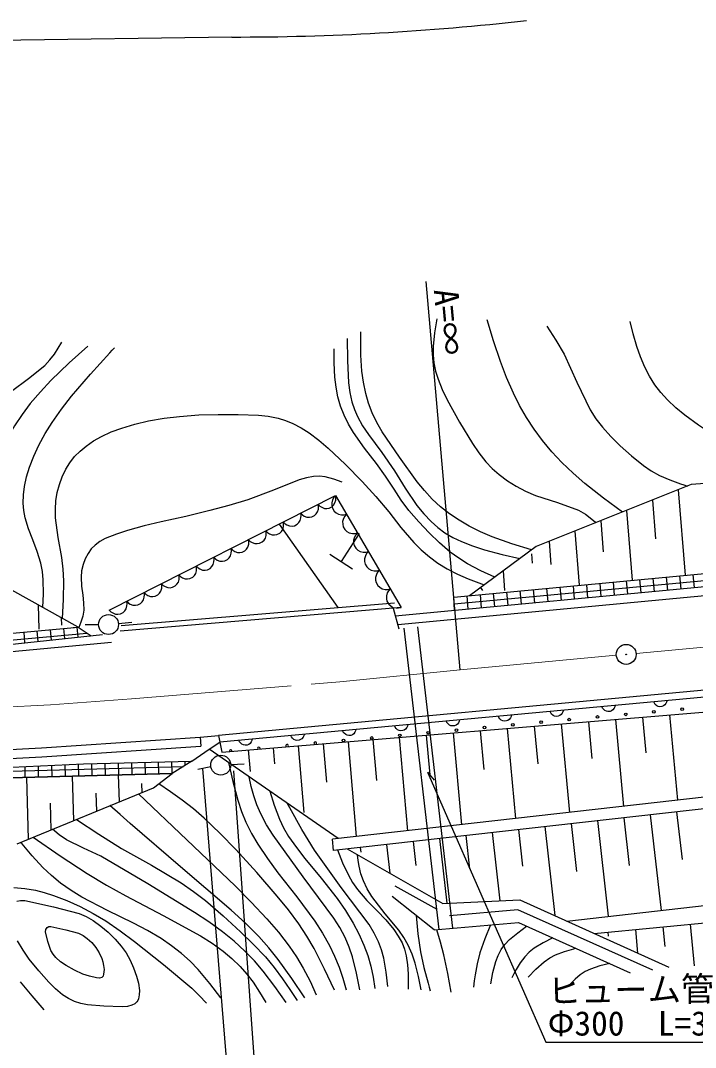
# Model space of a CAD drawing. Units: millimetres, scale not verified. Extents: x 40000 to 680000, y 20000 to 380000.
# Drawn here: x 320578 to 371098, y 238345 to 315250 of the extents above; entities that cross this region are included whole.
import ezdxf
from ezdxf.enums import TextEntityAlignment as Align

# ---------------------------------------------------------------- set-up
doc = ezdxf.new("R2010")
doc.units = ezdxf.units.MM
doc.header["$LTSCALE"] = 1000
doc.linetypes.add('CHAIN', pattern=[18.5, 12, -1.5, 3.5, -1.5])
doc.layers.add('M-BGD', color=7, linetype='Continuous', lineweight=25)
doc.layers.add('M-BMK', color=2, linetype='CHAIN', lineweight=13)
doc.styles.add('ＭＳ ゴシック', font='')
doc.styles.get('ＭＳ ゴシック').set_extended_font_data('MS Gothic')

# ---------------------------------------------------------------- blocks, each defined once
blk = doc.blocks.new('BUHIN1')
at = {"color": 7, "linetype": 'Continuous', "lineweight": 25}
blk.add_lwpolyline([(-804, -85), (-725, -263), (-612, -410), (-436, -570), (-249, -648), (-54, -689), (196, -663), (378, -582), (545, -467), (684, -274), (760, -107), (804, 85)], dxfattribs=at)
blk = doc.blocks.new('BUHIN2')
at = {"color": 7, "linetype": 'Continuous', "lineweight": 25}
blk.add_lwpolyline([(31, -729), (197, -667), (335, -574), (490, -425), (570, -260), (618, -87), (608, 139), (546, 309), (451, 465), (285, 601), (139, 678), (-31, 729)], dxfattribs=at)
blk = doc.blocks.new('BUHIN11')
at = {"color": 7, "linetype": 'Continuous', "lineweight": 25}
blk.add_circle((0, 0), 746, dxfattribs=at)
blk = doc.blocks.new('BUHIN23')
at = {"color": 7, "linetype": 'Continuous', "lineweight": 25}
blk.add_lwpolyline([(163, 473), (259, 397), (332, 309), (404, 183), (425, 59), (420, -63), (369, -210), (298, -309), (205, -394), (69, -450), (-42, -475), (-163, -473)], dxfattribs=at)
blk = doc.blocks.new('BUHIN25')
at = {"color": 7, "linetype": 'Continuous', "lineweight": 25}
for radius in [746, 22.5]:
    blk.add_circle((0, 0), radius, dxfattribs=at)

msp = doc.modelspace()

# ---------------------------------------------------------------- hatches: boundary and pattern name
at = {"layer": 'M-BGD'}
h = msp.add_hatch(dxfattribs=at)
h.set_pattern_fill('USER', color=256, style=0, pattern_type=2)
h.set_pattern_definition([(5.3705, (353003, 272063), (-46.798, 497.805), []), (95.3705, (353003, 272063), (-1991.22, -187.192), []), (95.3705, (354045, 271659), (-1991.22, -187.192), [])])
h.paths.add_polyline_path([(353003, 272063), (438890, 280137), (438839, 279218), (353072, 271081)])
h = msp.add_hatch(dxfattribs=at)
h.set_pattern_fill('USER', color=256, style=0, pattern_type=2)
h.set_pattern_definition([(5.224, (318844, 269265), (-45.527, 497.923), []), (95.224, (318844, 269265), (-1991.7, -182.1), []), (95.224, (319885, 268858), (-1991.7, -182.1), [])])
h.paths.add_polyline_path([(318844, 269265), (324893, 269819), (325857, 269171), (319003, 268436)])
h = msp.add_hatch(dxfattribs=at)
h.set_pattern_fill('USER', color=256, style=0, pattern_type=2)
h.set_pattern_definition([(181.5572, (331928, 258862), (13.587, -499.815), []), (271.557, (331928, 258862), (1999.26, 54.35), []), (271.557, (330915, 259334), (1999.26, 54.35), [])])
h.paths.add_polyline_path([(331928, 258862), (300758, 258014), (300189, 258826), (307272, 258877), (312450, 258978), (325297, 259573), (333402, 259783)])

# ---------------------------------------------------------------- linework, layer by layer
for p, q in [((336383, 314013), (263843, 312993)), ((353478, 266623), (350947, 295700)), ((348626, 270659), (493075, 284363)), ((348807, 270024), (493324, 283734)), ((393157, 282306), (370777, 280492)), ((353003, 272063), (438890, 280137)), ((370777, 280492), (359169, 275861)), ((369809, 280106), (370327, 273717)), ((327223, 271094), (344158, 279668)), ((344158, 279668), (349067, 271295)), ((367875, 279334), (368110, 276431)), ((365940, 278562), (366363, 273340)), ((364006, 277791), (364194, 275471)), ((344359, 271300), (339965, 277546)), ((362071, 277019), (362400, 272963)), ((345934, 276836), (344579, 274735)), ((360137, 276247), (360277, 274511)), ((324894, 269819), (314634, 275519)), ((359169, 275861), (354187, 272174)), ((343733, 275280), (345425, 274190)), ((358819, 275304), (358875, 274607)), ((356693, 274030), (356813, 272557)), ((354995, 272790), (355166, 272557)), ((321889, 271488), (321950, 269668)), ((328113, 269943), (348569, 271651)), ((353072, 271081), (353003, 272063)), ((349067, 271295), (328041, 269516)), ((348459, 271244), (348899, 269702)), ((323623, 270525), (323642, 269966)), ((326413, 270004), (325413, 269986)), ((327909, 270098), (328903, 270205)), ((318844, 269265), (324894, 269819)), ((319004, 268436), (326709, 269263)), ((324894, 269819), (325857, 269171)), ((351908, 247176), (349288, 269741)), ((350282, 269857), (352901, 247291)), ((327392, 268679), (319124, 267894)), ((381473, 265994), (335385, 261712)), ((382052, 265546), (335488, 261219)), ((335647, 260457), (380419, 264182)), ((367132, 263077), (367379, 260412)), ((369157, 263245), (369749, 256855)), ((359032, 262403), (359293, 259582)), ((361057, 262571), (361671, 255940)), ((363082, 262740), (363336, 259997)), ((365107, 262908), (365710, 256396)), ((322136, 260774), (334017, 261581)), ((334017, 261581), (335385, 261712)), ((334017, 261581), (334062, 260913)), ((335385, 261712), (335647, 260457)), ((348907, 261560), (349554, 254573)), ((350932, 261729), (351208, 258751)), ((352957, 261897), (353593, 255029)), ((354982, 262066), (355251, 259166)), ((357007, 262234), (357632, 255484)), ((313583, 260317), (322136, 260774)), ((322177, 260105), (334062, 260913)), ((334701, 260675), (335488, 261219)), ((339493, 260777), (339596, 259584)), ((341359, 260932), (341789, 255944)), ((343224, 261088), (343472, 258216)), ((345090, 261243), (345703, 254138)), ((346956, 261398), (347219, 258344)), ((313610, 259647), (322177, 260105)), ((333402, 259782), (334701, 260675)), ((344362, 253987), (334701, 260675)), ((337627, 260622), (337767, 259001)), ((312450, 258978), (325297, 259573)), ((325297, 259573), (333402, 259782)), ((333402, 259782), (331928, 258862)), ((334829, 259349), (333847, 259160)), ((334207, 259229), (336287, 233669)), ((336314, 259528), (337313, 259578)), ((331928, 258862), (300758, 258014)), ((321170, 253951), (321037, 258569)), ((324575, 255347), (324479, 258661)), ((327980, 256744), (327922, 258754)), ((330533, 257792), (331928, 258862)), ((338331, 233758), (336546, 259052)), ((351050, 258960), (351548, 258360)), ((351050, 258960), (359900, 238731)), ((320319, 253601), (330533, 257792)), ((329682, 257443), (329662, 258122)), ((380141, 258050), (368236, 256681)), ((326277, 256046), (326239, 257377)), ((380544, 257219), (344014, 253105)), ((322872, 254649), (322815, 256632)), ((368236, 256681), (343924, 253937)), ((363769, 255330), (364576, 248165)), ((365743, 255552), (366146, 251971)), ((367716, 255774), (368522, 248614)), ((369690, 255996), (370093, 252418)), ((357849, 254663), (358158, 251918)), ((359822, 254885), (360573, 248219)), ((361796, 255107), (362199, 251524)), ((344014, 253105), (343924, 253937)), ((351928, 253996), (352475, 249144)), ((353902, 254219), (354182, 251728)), ((355875, 254441), (356451, 249332)), ((345021, 253218), (352200, 249131)), ((346008, 253330), (346048, 252970)), ((347981, 253552), (348224, 251395)), ((349955, 253774), (350157, 251977)), ((348592, 250456), (351732, 248692)), ((351535, 247143), (348402, 249639)), ((352200, 249131), (357957, 249404)), ((357957, 249404), (369101, 244356)), ((361473, 247811), (377507, 249638)), ((357814, 248659), (352699, 248201)), ((367902, 244144), (357814, 248659)), ((351535, 247143), (357849, 247707)), ((357849, 247707), (366209, 243933)), ((363514, 246886), (377908, 248276)), ((364543, 246986), (364571, 246690)), ((366599, 247184), (366770, 245412)), ((368655, 247383), (368798, 245906)), ((370711, 247581), (371013, 244458)), ((359900, 238731), (380754, 238731))]:
    msp.add_line(p, q, dxfattribs=at)
for points in [[(351734, 292899), (351569, 291861), (351468, 290833), (351463, 290222), (351518, 289610), (351642, 288999), (351828, 288388), (352142, 287610), (352521, 286833), (353440, 285175), (354401, 283564), (354884, 282865), (355409, 282211), (355890, 281708), (356417, 281243), (357024, 280788), (357668, 280381), (358380, 280005), (359121, 279681), (360761, 279154), (362351, 278580), (362857, 278273), (363336, 277912), (363492, 277786), (363656, 277651)], [(365643, 278444), (364207, 279492), (362807, 280589), (361937, 281346), (361106, 282150), (360352, 282961), (359644, 283811), (359022, 284649), (358446, 285528), (357930, 286428), (357468, 287355), (356966, 288517), (356514, 289716), (355992, 291270), (355503, 292839)], [(359981, 292355), (360651, 291324), (361267, 290264), (362211, 288162), (363210, 286087), (363640, 285431), (364128, 284799), (364762, 284088), (365452, 283406), (366314, 282639), (367208, 281922), (367784, 281529), (368397, 281184), (369170, 280845), (369981, 280556), (370239, 280471), (370507, 280385)], [(375957, 282197), (374155, 283201), (372380, 284260), (371332, 284948), (370315, 285689), (369641, 286245), (369002, 286851), (368514, 287391), (368067, 287977), (367665, 288611), (367308, 289287), (366976, 290054), (366699, 290842), (366439, 291776), (366215, 292718)], [(358830, 275611), (357355, 276068), (355893, 276583), (355019, 276951), (354159, 277379), (353406, 277822), (352685, 278317), (352023, 278842), (351395, 279418), (350809, 280044), (350269, 280707), (348938, 282558), (347645, 284460), (347249, 285150), (346901, 285877), (346634, 286587), (346421, 287330), (346249, 288157), (346135, 289002), (346059, 290180), (346043, 291361), (346044, 291641), (346045, 291931)], [(317504, 273925), (317107, 275570), (316768, 277235), (316614, 278275), (316520, 279325), (316496, 280213), (316533, 281100), (316621, 281869), (316770, 282637), (316959, 283311), (317209, 283977), (317521, 284630), (317888, 285257), (318318, 285871), (318797, 286449), (319329, 286996), (319903, 287500), (321174, 288443), (322393, 289423), (322780, 289829), (323122, 290275), (323403, 290710), (323674, 291168)], [(325611, 290866), (324215, 289605), (322855, 288296), (322060, 287453), (321302, 286561), (320691, 285751), (320128, 284907), (319664, 284107), (319249, 283269), (318922, 282480), (318648, 281657), (318455, 280901), (318321, 280134), (318260, 279453), (318259, 278774), (318322, 278123), (318446, 277470), (319000, 275576), (319496, 273667), (319568, 273206), (319631, 272743)], [(322236, 271295), (322290, 272327), (322283, 273360), (322223, 273982), (322101, 274604), (321828, 275481), (321490, 276357), (321179, 277177), (320929, 278006), (320826, 278549), (320781, 279109), (320797, 279726), (320875, 280355), (321032, 281080), (321250, 281805), (321566, 282632), (321938, 283438), (322412, 284311), (322938, 285152), (323642, 286151), (324397, 287115), (325811, 288766), (327264, 290370), (327433, 290554), (327608, 290744)], [(345016, 291447), (345047, 289797), (345139, 288118), (345231, 287398), (345382, 286688), (345564, 286127), (345802, 285589), (346184, 284910), (346622, 284252), (347618, 282905), (348559, 281529), (349378, 280218), (350250, 278935), (350759, 278315), (351313, 277734), (351814, 277289), (352349, 276892), (352947, 276535), (353575, 276229), (354418, 275900), (355295, 275622), (356626, 275273), (357955, 274963)], [(356077, 273573), (355037, 274043), (354029, 274564), (353374, 274978), (352742, 275447), (351938, 276140), (351164, 276886), (350379, 277702), (349636, 278562), (349063, 279339), (348533, 280159), (347907, 281132), (347229, 282073), (346335, 283213), (345492, 284388), (345122, 285018), (344799, 285688), (344540, 286363), (344339, 287057), (344193, 287801), (344107, 288553), (344057, 289604), (344048, 290660)], [(323716, 270473), (323797, 271888), (323818, 273298), (323773, 274174), (323668, 275046), (323406, 276524), (323204, 278009), (323184, 278648), (323225, 279291), (323325, 279904), (323487, 280515), (323699, 281089), (323970, 281644), (324277, 282139), (324629, 282591), (325032, 283007), (325485, 283387), (326036, 283765), (326628, 284097), (327366, 284436), (328149, 284727), (329145, 285025), (330153, 285264), (331323, 285466), (332486, 285607), (333927, 285710), (335372, 285753), (336861, 285754), (338378, 285695), (339124, 285614), (339850, 285474), (340414, 285308), (340960, 285084), (341584, 284759), (342184, 284378), (342913, 283830), (343611, 283231), (344909, 281993), (346148, 280728), (347162, 279611), (348134, 278450), (349050, 277291), (350014, 276170), (350575, 275606), (351185, 275079), (351823, 274613), (352506, 274190), (353280, 273787), (354086, 273436), (354680, 273205), (355279, 272983)], [(344653, 280674), (344023, 280902), (343382, 281070), (342950, 281116), (342515, 281102), (341983, 281014), (341442, 280863), (339505, 280077), (337594, 279366), (336181, 278935), (334756, 278563), (332940, 278102), (331104, 277697), (329840, 277411), (328588, 277067), (327748, 276794), (326915, 276460), (326521, 276242), (326159, 275973), (325875, 275683), (325628, 275342), (325418, 274946), (325258, 274511), (325152, 274046), (325106, 273574), (325139, 272889), (325233, 272206), (325299, 271642), (325303, 271085), (325228, 270632), (325092, 270183), (325020, 269984), (324946, 269784)], [(336144, 259676), (336458, 258261), (336831, 256860), (337112, 256022), (337449, 255208), (337869, 254376), (338348, 253559), (339068, 252484), (339847, 251430), (341248, 249626), (342597, 247792), (343172, 246904), (343702, 245975), (344088, 245184), (344422, 244362), (344704, 243522), (344958, 242672)], [(345983, 242672), (345729, 243916), (345418, 245137), (345177, 245861), (344876, 246571), (344481, 247317), (344032, 248038), (341728, 251130), (339485, 254242), (338996, 255027), (338558, 255848), (338271, 256505), (338038, 257191), (337849, 257893), (337679, 258613)], [(344080, 242623), (343341, 244205), (342550, 245755), (342010, 246687), (341415, 247594), (340630, 248653), (339790, 249685), (338259, 251442), (336685, 253158), (335528, 254363), (334329, 255525), (333530, 256218), (332686, 256870), (331813, 257485), (330917, 258087)], [(329399, 257327), (333018, 253902), (336639, 250458), (337851, 249238), (339025, 247970), (339876, 246973), (340681, 245936), (341239, 245129), (341745, 244291), (342245, 243306), (342699, 242297)], [(339227, 257542), (339564, 256479), (339959, 255434), (340272, 254782), (340643, 254148), (341224, 253311), (341858, 252504), (343092, 251012), (344270, 249493), (344890, 248599), (345466, 247662), (345900, 246848), (346285, 245996), (346571, 245225), (346798, 244438), (346970, 243607), (347105, 242769)], [(341870, 242053), (340895, 243508), (339874, 244925), (339168, 245801), (338409, 246647), (337408, 247653), (336356, 248626), (332563, 251877), (328778, 255129), (328028, 255787), (327270, 256453)], [(348081, 242916), (347952, 243980), (347763, 245032), (347595, 245652), (347366, 246261), (347046, 246910), (346664, 247545), (344590, 250327), (342586, 253116), (341638, 254677), (340733, 256283), (340636, 256458), (340539, 256634)], [(324754, 255421), (326428, 254312), (328143, 253247), (330385, 251988), (332600, 250675), (333525, 250035), (334424, 249339), (335754, 248199), (337047, 247011), (337997, 246090), (338907, 245122), (339572, 244327), (340195, 243486), (340747, 242678), (341285, 241858)], [(340455, 241711), (339622, 242908), (338743, 244067), (338082, 244829), (337376, 245552), (336561, 246295), (335706, 246993), (334672, 247749), (333606, 248454), (330112, 250592), (326591, 252677), (325284, 253263), (324010, 253900), (323472, 254271), (322961, 254685)], [(321535, 254100), (323541, 252706), (325577, 251363), (327003, 250501), (328457, 249692), (331264, 248225), (334058, 246697), (334916, 246149), (335748, 245545), (336401, 245000), (337014, 244410), (337519, 243844), (337983, 243232), (338476, 242482), (338943, 241711)], [(335576, 242053), (334744, 243136), (333864, 244184), (333270, 244800), (332634, 245372), (331887, 245956), (331101, 246494), (330092, 247101), (329042, 247661), (327092, 248602), (325169, 249595), (324361, 250098), (323577, 250657), (322886, 251222), (322236, 251831), (321454, 252685), (320711, 253586), (320660, 253649), (320604, 253719)], [(344310, 253138), (344685, 252178), (345115, 251244), (345435, 250690), (345806, 250170), (346508, 249361), (347273, 248573), (347919, 247891), (348519, 247170), (348854, 246682), (349133, 246171), (349320, 245699), (349451, 245207), (349551, 244540), (349593, 243854), (349599, 243289), (349593, 242720)], [(350569, 242672), (350376, 243671), (350124, 244659), (349885, 245340), (349589, 245998), (349267, 246572), (348890, 247120), (347859, 248364), (346868, 249656), (346534, 250218), (346251, 250815), (346059, 251358), (345925, 251919), (345853, 252343), (345792, 252779)], [(320066, 250320), (320911, 250245), (321691, 250117), (322339, 249962), (323035, 249731), (324043, 249341), (325029, 248896), (326009, 248386), (326959, 247824), (328047, 247075), (329107, 246273), (331271, 244554), (333393, 242790), (333953, 242237), (334507, 241663)], [(320307, 249290), (320582, 249347), (320891, 249346), (323053, 248867), (324957, 248388), (325490, 248147), (326005, 247847), (326584, 247439), (327132, 246980), (327655, 246467), (328112, 245934), (328472, 245430), (328788, 244882), (329043, 244318), (329260, 243684), (329397, 243148), (329471, 242612), (329467, 242279), (329406, 241986), (329356, 241870), (329286, 241760), (329127, 241611), (328915, 241501), (328576, 241412), (328175, 241375), (326812, 241429), (325589, 241535), (325085, 241633), (324605, 241788), (324159, 242012), (323729, 242296), (323196, 242738), (322695, 243231), (321938, 244077), (321235, 244954), (320767, 245619), (320346, 246325)], [(350185, 248218), (350317, 246864), (350509, 245512), (350765, 244335), (351083, 243160), (351166, 242872), (351252, 242574)], [(352813, 242476), (352568, 243882), (352264, 245275), (352009, 246220), (351735, 247161)], [(355748, 247519), (355321, 246481), (354952, 245427), (354747, 244617), (354600, 243791), (354534, 243334), (354472, 242867)], [(355790, 243111), (355943, 243957), (356152, 244779), (356326, 245237), (356555, 245672), (356840, 246062), (357177, 246418), (357792, 246941), (358459, 247432)], [(360427, 246543), (359706, 246178), (359028, 245769), (358657, 245480), (358321, 245141), (357980, 244684), (357677, 244175), (357514, 243869), (357351, 243550)], [(358571, 243599), (359159, 244207), (359779, 244761), (360190, 245051), (360630, 245288), (361288, 245539), (361987, 245740), (362056, 245758), (362124, 245777)], [(364686, 244621), (363949, 244446), (363245, 244217), (362846, 244029), (362469, 243783), (362100, 243465), (361742, 243111)], [(322357, 241175), (321440, 242203), (320571, 243267)]]:
    msp.add_lwpolyline(points, dxfattribs=at)
msp.add_lwpolyline([(326798, 244492), (326826, 244172), (326794, 243838), (326750, 243690), (326658, 243583), (326483, 243545), (326261, 243565), (325727, 243676), (325245, 243836), (324627, 244123), (323995, 244487), (323575, 244767), (323207, 245084), (323008, 245322), (322855, 245602), (322622, 246287), (322447, 246997), (322478, 247178), (322565, 247335), (322684, 247402), (322835, 247415), (323973, 247162), (324928, 246893), (325253, 246736), (325565, 246517), (325906, 246198), (326213, 245827), (326460, 245435), (326651, 245017), (326735, 244759)], close=True, dxfattribs=at)
for centre in [(363763, 263093), (365875, 263289), (367987, 263486), (370100, 263682), (355314, 262308), (357426, 262504), (359539, 262701), (361651, 262897), (346865, 261523), (348977, 261719), (351090, 261915), (353202, 262112), (344753, 261327)]:
    msp.add_circle(centre, 99.5, dxfattribs=at)
for centre, radius, start, end in [((336489, 509834), 195821, 269.96892, 276.44151), ((338416, 260738), 99.5, 334.51626, 214.99575), ((340529, 260934), 99.5, 319.57438, 229.93764), ((342641, 261130), 99.5, 298.5403, 250.97171), ((336304, 260542), 99.5, 347.42486, 202.08715)]:
    msp.add_arc(centre, radius, start, end, dxfattribs=at)
at = {"layer": 'M-BMK'}
for p, q in [((366660, 267851), (464907, 277030)), ((353478, 266623), (365167, 267711)), ((344476, 265735), (353478, 266623)), ((328875, 264447), (344476, 265735)), ((315052, 263608), (322823, 263998)), ((322823, 263998), (328875, 264447))]:
    msp.add_line(p, q, dxfattribs=at)

# ---------------------------------------------------------------- block references
at = {"layer": 'M-BGD', "rotation": 294.38184}
for name, p in [('BUHIN2', (343506, 279338)), ('BUHIN1', (344567, 278970)), ('BUHIN2', (342204, 278679)), ('BUHIN2', (339598, 277360)), ('BUHIN2', (340901, 278019)), ('BUHIN1', (345385, 277575)), ('BUHIN2', (338296, 276700)), ('BUHIN1', (346203, 276179)), ('BUHIN2', (336993, 276041)), ('BUHIN2', (335690, 275381)), ('BUHIN1', (347021, 274784)), ('BUHIN2', (334388, 274722)), ('BUHIN2', (333085, 274062)), ('BUHIN1', (347840, 273388)), ('BUHIN2', (330480, 272743)), ('BUHIN2', (331782, 273403)), ('BUHIN2', (329177, 272084)), ('BUHIN1', (348658, 271993)), ('BUHIN2', (327874, 271424)), ('BUHIN11', (327163, 270018)), ('BUHIN25', (365913, 267781)), ('BUHIN23', (368471, 264284)), ('BUHIN23', (360710, 263563)), ('BUHIN23', (364590, 263923)), ('BUHIN23', (352949, 262842)), ('BUHIN23', (356830, 263202)), ('BUHIN23', (345189, 262120)), ('BUHIN23', (349069, 262481)), ('BUHIN23', (337428, 261399)), ('BUHIN23', (341308, 261760)), ('BUHIN11', (335565, 259490))]:
    msp.add_blockref(name, p, dxfattribs=at)

# ---------------------------------------------------------------- texts
at = {"layer": 'M-BGD', "style": 'ＭＳ ゴシック'}
for s, rotation, p in [('A=∞', 275.4, (350959, 295021)), ('ヒューム管', 0.9, (360036, 241096))]:
    msp.add_text(s, height=1833, rotation=rotation, dxfattribs=at).set_placement(p, align=Align.BOTTOM_LEFT)
msp.add_text('Φ300\u3000L=30.0', height=1833, dxfattribs=at).set_placement((360036, 238683), align=Align.BOTTOM_LEFT)

doc.saveas('drawing.dxf')
